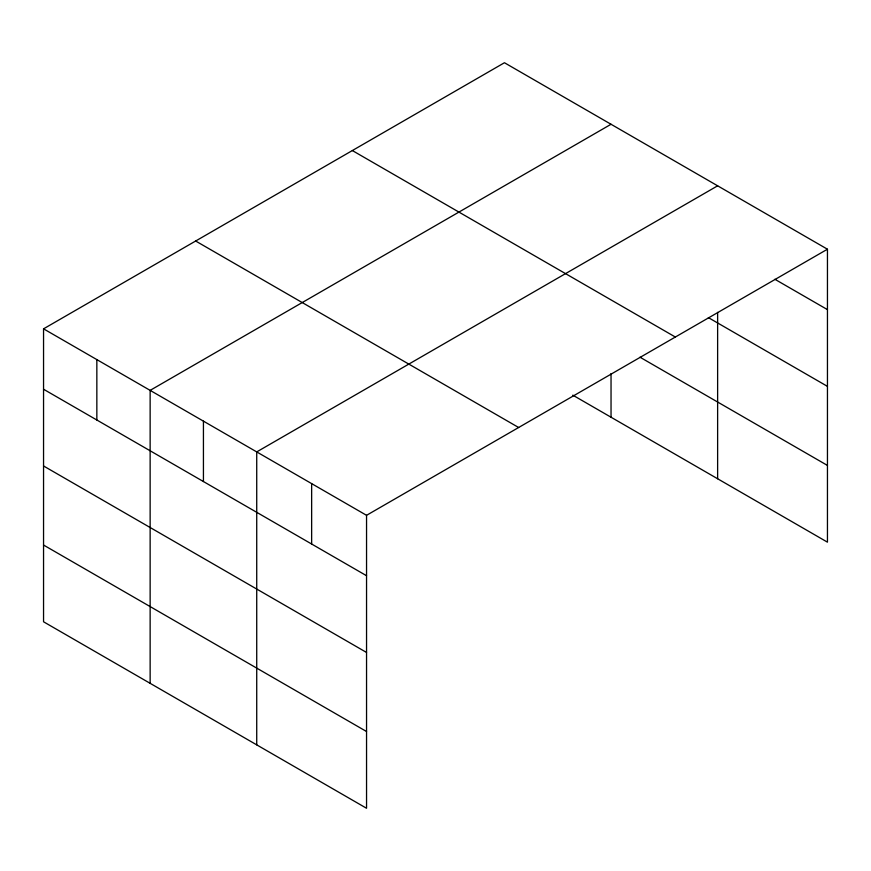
<?xml version="1.0" encoding="UTF-8"?>
<svg xmlns="http://www.w3.org/2000/svg" width="871" height="871" viewBox="0 0 871 871"><rect width="100%" height="100%" fill="white"/><g stroke="black" fill="none" stroke-linecap="round" stroke-linejoin="round"><path stroke-width="1.31" d="M827.45 249.215L366.549 515.316L366.549 808.266L43.55 621.785L43.55 328.835L504.451 62.734L827.45 249.215L827.45 542.165L572.802 395.151M611.039 124.27L150.139 390.371L150.139 683.321M717.628 185.817L256.727 451.907L256.727 744.857M774.874 279.264L827.45 309.619M708.363 317.61L827.45 386.365M352.352 150.552L675.352 337.033M640 357.208L827.45 465.43M195.648 241.017L518.648 427.509M43.55 328.835L366.549 515.316M43.55 389.239L366.549 575.72M43.55 465.974L366.549 652.455M43.55 545.039L366.549 731.52M717.628 312.373L717.628 478.767M611.039 373.561L611.039 417.22M311.644 483.612L311.644 544.016M203.433 421.139L203.433 481.543M96.844 359.603L96.844 420.007"/></g></svg>
